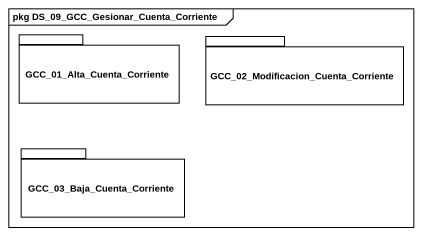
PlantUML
@startuml
mainframe pkg DS_09_GCC_Gesionar_Cuenta_Corriente
package GCC_01_Alta_Cuenta_Corriente {
}
package "GCC_02_Modificacion_Cuenta_Corriente" as GCC_02_Modificacion_Cuenta {
}
package GCC_03_Baja_Cuenta_Corriente {
}
@enduml
